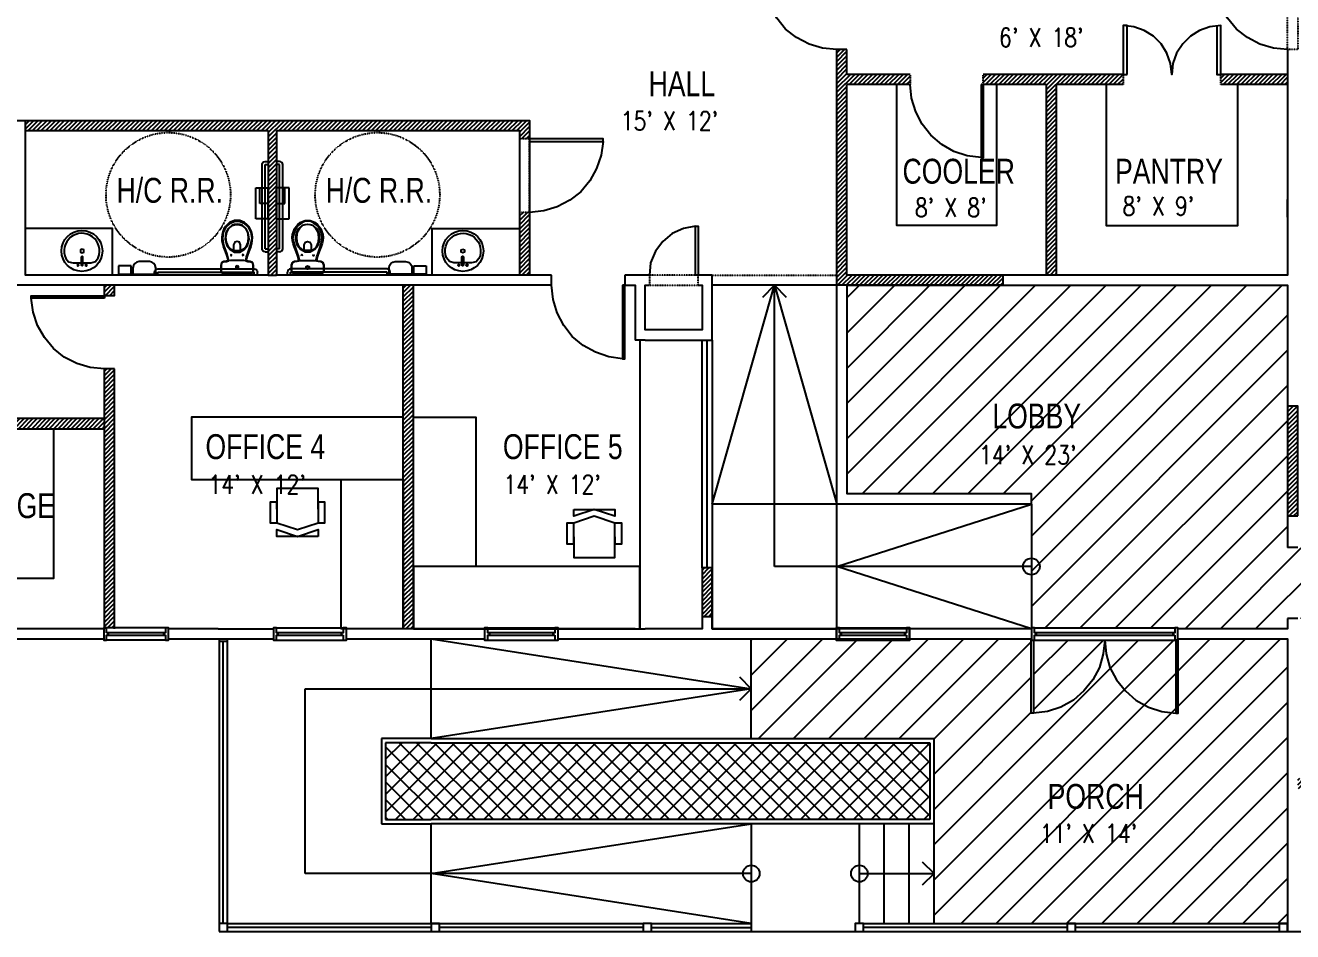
# Model space of a CAD drawing. Header units: inches. Extents: x -625442 to 34963, y -27993 to 66986.
# Drawn here: x 2123 to 2734, y 21510 to 21947 of the extents above; entities that cross this region are included whole.
import ezdxf

# ---------------------------------------------------------------- set-up
doc = ezdxf.new("R2010")
doc.units = ezdxf.units.IN
doc.header["$LTSCALE"] = 0.5
doc.header["$MEASUREMENT"] = 0
doc.linetypes.add('HIDDEN2', pattern=[0.1875, 0.125, -0.0625])
for name, color, linetype in [('0-TEXT', 30, 'Continuous'), ('A-FIXT', 63, 'Continuous'), ('P-ABOVE', 201, 'HIDDEN2'), ('P-BELOW-LIGHT', 143, 'Continuous'), ('P-BELOW-MED', 145, 'Continuous'), ('P-CASEWORK', 140, 'Continuous'), ('P-DOOR', 51, 'Continuous'), ('P-FIXTURE', 63, 'Continuous'), ('P-FURNITURE', 201, 'Continuous'), ('P-RAILING', 60, 'Continuous'), ('P-WALL', 90, 'Continuous'), ('P-WINDOW', 213, 'Continuous')]:
    doc.layers.add(name, color=color, linetype=linetype)
doc.layers.add('A-WALL-PATT', color=111, linetype='Continuous', lineweight=13)
doc.styles.add('1-4T', font='Zap601Rm.ttf', dxfattribs={"width": 0.8, "height": 12})
doc.styles.add('sapa notes', font='romans.shx', dxfattribs={"width": 0.8})
pattern_1 = [(45, (0, 1800), (-1.06066017, 1.06066017), [])]
pattern_2 = [(45, (0, 1800), (-8.4852814, 8.4852814), [])]

# ---------------------------------------------------------------- blocks, each defined once
blk = doc.blocks.new('A$C468F4D8E')
at = {"layer": 'A-FIXT', "ltscale": 0.25}
for p, q in [((11.25, -1.5), (11.25, 0)), ((12.75, -1.5), (12.75, 0)), ((53.25, -1.5), (53.25, 0)), ((54.75, -1.5), (54.75, 0)), ((0, -5.25), (1.5, -5.25)), ((12.75, -1.5), (53.25, -1.5)), ((12.75, -3), (53.25, -3)), ((0, -6.75), (1.5, -6.75)), ((1.5, -53.25), (1.5, -6.75)), ((3, -53.25), (3, -6.75)), ((0, -53.25), (1.5, -53.25)), ((0, -54.75), (1.5, -54.75))]:
    blk.add_line(p, q, dxfattribs=at)
for centre, start, end in [((1.5, -6.75), 0, 90), ((12.75, -1.5), 180, 270), ((53.25, -1.5), 270, 0), ((1.5, -53.25), 270, 0)]:
    blk.add_arc(centre, 1.5, start, end, dxfattribs=at)
blk = doc.blocks.new('A$C25642377')
at = {"layer": 'A-FIXT'}
for p, q in [((0, 0), (-6, 0)), ((-6, 0), (-6, -15)), ((0, 0), (0, -15)), ((-6, -15), (0, -15))]:
    blk.add_line(p, q, dxfattribs=at)
blk = doc.blocks.new('SOAPDISP')
for p, q in [((3, 0), (-3, 0)), ((-3, 0), (-3, -4)), ((3, -4), (3, 0)), ((-3, -4), (3, -4))]:
    blk.add_line(p, q)
blk = doc.blocks.new('TOWELDISP')
for p, q in [((5.5, 0), (-5.5, 0)), ((-5.5, 0), (-5.5, -3)), ((5.5, -3), (5.5, 0)), ((-2.5, -6), (2.5, -6))]:
    blk.add_line(p, q)
for centre, start, end in [((-2.5, -3), 180, 270), ((2.5, -3), 270, 0)]:
    blk.add_arc(centre, 3, start, end)
blk = doc.blocks.new('SANITARYNAPKINDISP')
at = {"layer": 'A-FIXT'}
for p, q in [((3.75, 0), (-3.75, 0)), ((-3.75, 0), (-3.75, -4)), ((3.75, -4), (3.75, 0)), ((-3.75, -4), (3.75, -4))]:
    blk.add_line(p, q, dxfattribs=at)
blk = doc.blocks.new('A$C32ED3988')
at = {"rotation": 90}
blk.add_blockref('SANITARYNAPKINDISP', (-6, 11.25), dxfattribs=at)

msp = doc.modelspace()

# ---------------------------------------------------------------- hatches: boundary and pattern name
at = {"layer": 'P-BELOW-LIGHT'}
h = msp.add_hatch(dxfattribs=at)
h.set_pattern_fill('ANSI37', color=256, scale=48)
h.set_pattern_definition([(45, (0, 1800), (-4.2426407, 4.2426407), []), (135, (0, 1800), (-4.2426407, -4.2426407), [])])
h.paths.add_polyline_path([(2558.83961, 21601.14309), (2472.75228, 21601.14309), (2318.49029, 21601.14309), (2296.49029, 21601.14309), (2296.49029, 21564.08582), (2318.49029, 21564.08582), (2558.83961, 21564.08582)])
at = {"layer": 'P-FURNITURE'}
h = msp.add_hatch(dxfattribs=at)
h.set_pattern_fill('ANSI31', color=256, scale=12)
h.set_pattern_definition(pattern_1)
h.paths.add_polyline_path([(2518.85643, 22001.73204), (2513.9654, 22001.73204), (2513.9654, 21970.42946), (2518.85643, 21970.42946)])
h.paths.add_polyline_path([(2518.85643, 21935.21405), (2513.9654, 21935.21405), (2513.9654, 21821.54654), (2594.04447, 21821.54654), (2594.04447, 21826.43756), (2518.85643, 21826.43756)])
h.paths.add_polyline_path([(2549.24873, 21923.21405), (2518.85643, 21923.21405), (2518.85643, 21918.32302), (2549.24873, 21918.32302)], flags=17)
h.paths.add_polyline_path([(2651.89343, 21923.21405), (2584.46414, 21923.21405), (2584.46414, 21918.32302), (2614.85643, 21918.32302), (2614.85643, 21826.43756), (2619.74746, 21826.43756), (2619.74746, 21918.32302), (2651.89343, 21918.32302)])
h.paths.add_polyline_path([(2731.18892, 21923.21405), (2699.04295, 21923.21405), (2699.04295, 21918.32302), (2731.18892, 21918.32302)])
h = msp.add_hatch(dxfattribs=at)
h.set_pattern_fill('ANSI31', color=256, scale=12)
h.set_pattern_definition(pattern_1)
h.paths.add_polyline_path([(2049.96642, 21786.33113), (2045.07539, 21786.33113), (2045.07539, 21740.35546), (2049.96642, 21740.35546)])
h.paths.add_polyline_path([(2165.98162, 21781.28858), (2161.09059, 21781.28858), (2161.09059, 21656.4254), (2162.0688, 21656.4254), (2165.98162, 21656.4254)], flags=17)
h.paths.add_polyline_path([(1985.2092, 21872.60888), (1936.29891, 21872.60888), (1936.29891, 21867.52221), (1985.2092, 21867.52221)])
h.paths.add_polyline_path([(2165.98162, 21821.54654), (2161.09059, 21821.54654), (2161.09059, 21816.50398), (2165.98162, 21816.50398)])
h.paths.add_polyline_path([(2361.03586, 21826.43756), (2365.92688, 21826.43756), (2365.92688, 21856.87041), (2361.03586, 21856.87041)])
h.paths.add_polyline_path([(2239.98821, 21826.43756), (2243.98821, 21826.43756), (2243.98821, 21896.08582), (2361.03586, 21896.08582), (2361.03586, 21892.08582), (2365.92688, 21892.08582), (2365.92688, 21900.97685), (2122.94057, 21900.97685), (2122.94057, 21896.08582), (2239.98821, 21896.08582)])
h.paths.add_polyline_path([(2309.97351, 21821.54654), (2305.08249, 21821.54654), (2305.08249, 21656.03412), (2309.97351, 21656.03412)])
h = msp.add_hatch(dxfattribs=at)
h.set_pattern_fill('ANSI31', color=256, scale=96)
h.set_pattern_definition(pattern_2)
h.paths.add_polyline_path([(2731.18892, 21763.24547), (2731.18892, 21821.54654), (2594.04447, 21821.54654), (2518.9654, 21821.54654), (2518.9654, 21721.03412), (2607.73935, 21721.03412), (2607.73935, 21716.03412), (2607.73935, 21656.4254), (2609.30448, 21656.4254), (2676.80068, 21656.4254), (2678.36581, 21656.4254), (2678.36581, 21656.03412), (2731.18892, 21656.03412), (2731.18892, 21660.92515), (2736.07995, 21660.92515), (2771.29536, 21660.92515), (2770.51279, 21667.57695), (2768.36074, 21674.0331), (2765.03484, 21680.09798), (2760.5351, 21685.18465), (2755.25278, 21689.48876), (2749.18791, 21692.61901), (2742.73175, 21694.37978), (2736.07995, 21695.16235), (2731.18892, 21695.16235), (2731.18892, 21710.42236)])
h.paths.add_polyline_path([(2581.93873, 21732.65747), (2639.35269, 21732.65747), (2639.35269, 21748.71283), (2581.93873, 21748.71283)], flags=24)
h.paths.add_polyline_path([(2585.85648, 21749.27856), (2633.93972, 21749.27856), (2633.93972, 21767.60127), (2585.85648, 21767.60127)], flags=24)
h = msp.add_hatch(dxfattribs=at)
h.set_pattern_fill('ANSI31', color=256, scale=12)
h.set_pattern_definition(pattern_1)
h.paths.add_polyline_path([(2736.07995, 21763.24547), (2731.18892, 21763.24547), (2731.18892, 21710.42236), (2736.07995, 21710.42236)])
h.paths.add_polyline_path([(2828.03129, 21584.03412), (2736.07995, 21584.03412), (2736.07995, 21579.14309), (2828.03129, 21579.14309)])
h.paths.add_polyline_path([(2990.80474, 21584.03412), (2898.85339, 21584.03412), (2898.85339, 21579.14309), (2990.80474, 21579.14309)])
h = msp.add_hatch(dxfattribs=at)
h.set_pattern_fill('ANSI31', color=256, scale=12)
h.paths.add_polyline_path([(2054.85745, 21757.28858), (2049.96642, 21757.28858), (2049.96642, 21752.28858), (2054.85745, 21752.28858)])
h.paths.add_polyline_path([(2161.09059, 21757.28858), (2090.26597, 21757.28858), (2090.26597, 21752.28858), (2136.69931, 21752.28858), (2136.69931, 21752.4254), (2160.69931, 21752.4254), (2161.09059, 21752.28858)])
h = msp.add_hatch(dxfattribs=at)
h.set_pattern_fill('ANSI31', color=256, scale=12)
h.set_pattern_definition(pattern_1)
h.paths.add_polyline_path([(2453.9654, 21685.38029), (2449.07438, 21685.38029), (2449.07438, 21661.90335), (2453.9654, 21661.90335)])
h = msp.add_hatch(dxfattribs=at)
h.set_pattern_fill('ANSI31', color=256, scale=96)
h.set_pattern_definition(pattern_2)
h.paths.add_polyline_path([(2607.64153, 21650.55617), (2607.65131, 21651.14309), (2549.14483, 21651.14309), (2549.14483, 21650.55617), (2547.5797, 21650.55617), (2515.29891, 21650.55617), (2513.73378, 21650.55617), (2513.73378, 21651.14309), (2472.75228, 21651.14309), (2472.75228, 21603.14309), (2560.83961, 21603.14309), (2560.83961, 21562.08582), (2560.83961, 21514.08582), (2731.18892, 21514.08582), (2731.18892, 21651.14309), (2678.36581, 21651.14309), (2678.36581, 21650.55617), (2678.46363, 21650.55617), (2678.46363, 21615.34076), (2677.28978, 21615.34076), (2670.63798, 21616.12332), (2664.18183, 21618.27538), (2658.11695, 21621.60127), (2653.03028, 21626.10102), (2648.72618, 21631.38333), (2645.59592, 21637.44821), (2643.83515, 21643.90437), (2643.05258, 21650.55617), (2642.27002, 21643.90437), (2640.50925, 21637.44821), (2637.37899, 21631.38333), (2633.07488, 21626.10102), (2627.98821, 21621.60127), (2621.92334, 21618.27538), (2615.46718, 21616.12332), (2608.81538, 21615.34076), (2607.64153, 21615.34076)])
h.paths.add_polyline_path([(2640.50925, 21637.44821), (2642.27002, 21643.90437), (2643.05258, 21650.55617), (2609.30448, 21650.55617), (2608.81538, 21650.55617), (2608.81538, 21615.34076), (2615.46718, 21616.12332), (2621.92334, 21618.27538), (2627.98821, 21621.60127), (2633.07488, 21626.10102), (2637.37899, 21631.38333)], flags=17)
h.paths.add_polyline_path([(2677.28978, 21650.55617), (2676.80068, 21650.55617), (2643.05258, 21650.55617), (2643.83515, 21643.90437), (2645.59592, 21637.44821), (2648.72618, 21631.38333), (2653.03028, 21626.10102), (2658.11695, 21621.60127), (2664.18183, 21618.27538), (2670.63798, 21616.12332), (2677.28978, 21615.34076)], flags=17)
h.paths.add_polyline_path([(2611.18668, 21550.17192), (2668.60063, 21550.17192), (2668.60063, 21566.22727), (2611.18668, 21566.22727)], flags=24)
h.paths.add_polyline_path([(2612.49093, 21565.96824), (2665.28693, 21565.96824), (2665.28693, 21584.31619), (2612.49093, 21584.31619)], flags=24)

# ---------------------------------------------------------------- linework, layer by layer
at = {"layer": '0-TEXT'}
for p, q in [((2483.9654, 21686.03412), (2483.9654, 21821.54654)), ((2607.73935, 21686.03412), (2483.9654, 21686.03412)), ((2257.70144, 21538.08582), (2257.70144, 21627.14309)), ((2257.70144, 21627.14309), (2472.75228, 21627.14309)), ((2472.75228, 21538.08582), (2257.70144, 21538.08582)), ((2524.83961, 21538.08582), (2560.83961, 21538.08582))]:
    msp.add_line(p, q, dxfattribs=at)
for points in [[(2478.30855, 21815.88968), (2483.9654, 21821.54654), (2489.62226, 21815.88968)], [(2467.09542, 21632.79994), (2472.75228, 21627.14309), (2467.09542, 21621.48624)], [(2555.18275, 21543.74267), (2560.83961, 21538.08582), (2555.18275, 21532.42896)]]:
    msp.add_lwpolyline(points, dxfattribs=at)
for centre in [(2607.73935, 21686.03412), (2472.75228, 21538.08582), (2524.83961, 21538.08582)]:
    msp.add_circle(centre, 4, dxfattribs=at)
at = {"layer": 'P-ABOVE'}
for points in [[(2736.07995, 21935.21405), (2731.18892, 21935.21405), (2731.18892, 21970.42946), (2736.07995, 21970.42946)], [(2361.03586, 21892.08582), (2361.03586, 21856.87041), (2365.92688, 21856.87041), (2365.92688, 21892.08582)], [(2447.11796, 21826.43756), (2423.64103, 21826.43756), (2423.64103, 21821.54654), (2447.11796, 21821.54654)]]:
    msp.add_lwpolyline(points, close=True, dxfattribs=at)
for points in [[(2549.24873, 21923.21405), (2549.24873, 21918.32302)], [(2584.46414, 21918.32302), (2584.46414, 21923.21405)], [(2651.89343, 21923.21405), (2651.89343, 21918.32302)], [(2699.04295, 21918.32302), (2699.04295, 21923.21405)], [(2453.9654, 21826.43756), (2513.9654, 21826.43756)]]:
    msp.add_lwpolyline(points, dxfattribs=at)
for centre in [(2191.82043, 21865.14187), (2292.61568, 21865.14187)]:
    msp.add_circle(centre, 30, dxfattribs=at)
at = {"layer": 'P-BELOW-LIGHT'}
for p, q in [((2122.94057, 21896.08582), (2122.94057, 21900.97685)), ((2239.98821, 21826.43756), (2243.98821, 21826.43756)), ((2365.92688, 21826.43756), (2361.03586, 21826.43756)), ((2165.98162, 21821.54654), (2161.09059, 21821.54654)), ((2309.97351, 21821.54654), (2305.08249, 21821.54654)), ((2518.9654, 21821.54654), (2594.04447, 21821.54654)), ((2449.07438, 21685.38029), (2449.07438, 21795.13498)), ((2318.49029, 21603.14309), (2318.49029, 21651.14309)), ((2472.75228, 21603.14309), (2472.75228, 21651.14309)), ((2318.49029, 21603.14309), (2294.49029, 21603.14309)), ((2294.49029, 21603.14309), (2294.49029, 21562.08582)), ((2318.49029, 21603.14309), (2472.75228, 21603.14309)), ((2472.75228, 21603.14309), (2560.83961, 21603.14309)), ((2560.83961, 21562.08582), (2560.83961, 21603.14309)), ((2294.49029, 21562.08582), (2318.49029, 21562.08582)), ((2318.49029, 21514.08582), (2318.49029, 21562.08582)), ((2560.83961, 21562.08582), (2318.49029, 21562.08582)), ((2318.49029, 21538.08582), (2472.75228, 21562.08582)), ((2472.75228, 21562.08582), (2472.75228, 21514.08582)), ((2496.75228, 21562.08582), (2472.75228, 21562.08582)), ((2524.83961, 21514.08582), (2524.83961, 21562.08582)), ((2536.83961, 21514.08582), (2536.83961, 21562.08582)), ((2548.83961, 21514.08582), (2548.83961, 21562.08582)), ((2560.83961, 21514.08582), (2560.83961, 21562.08582)), ((2424.66495, 21514.08582), (2472.75228, 21514.08582)), ((2472.75228, 21514.08582), (2472.75228, 21510.08582))]:
    msp.add_line(p, q, dxfattribs=at)
for points in [[(2731.18892, 21854.41425), (2731.18892, 21862.82682)], [(2453.9654, 21716.03412), (2483.9654, 21821.54654), (2513.9654, 21716.03412)], [(2607.73935, 21716.03412), (2513.9654, 21716.03412), (2513.9654, 21821.54654)], [(2607.73935, 21716.03412), (2607.73935, 21721.03412), (2518.9654, 21721.03412), (2518.9654, 21821.54654)], [(2607.73935, 21656.03412), (2513.9654, 21686.03412), (2607.73935, 21716.03412)], [(2607.73935, 21716.03412), (2607.73935, 21656.03412)], [(2190.43677, 21656.4254), (2190.43677, 21654.07771), (2189.6542, 21654.07771), (2189.6542, 21652.90386), (2190.43677, 21652.90386), (2190.43677, 21650.55617), (2192.0019, 21650.55617), (2192.0019, 21656.4254), (2190.43677, 21656.4254), (2162.0688, 21656.4254)], [(2244.04244, 21650.55617), (2244.04244, 21652.90386), (2244.62937, 21652.90386), (2244.62937, 21654.07771), (2244.04244, 21654.07771), (2244.04244, 21656.4254), (2242.47732, 21656.4254), (2242.47732, 21650.55617), (2244.04244, 21650.55617), (2276.12759, 21650.55617)], [(2244.04244, 21656.4254), (2276.12759, 21656.4254)], [(2345.77585, 21650.55617), (2345.77585, 21652.90386), (2346.55841, 21652.90386), (2346.55841, 21654.07771), (2345.77585, 21654.07771), (2345.77585, 21656.4254), (2344.21072, 21656.4254), (2344.21072, 21650.55617), (2345.77585, 21650.55617), (2378.05664, 21650.55617)], [(2345.77585, 21656.4254), (2378.05664, 21656.4254)], [(2396.83819, 21656.03412), (2405.25076, 21656.03412)], [(2515.29891, 21650.55617), (2515.29891, 21652.90386), (2516.08147, 21652.90386), (2516.08147, 21654.07771), (2515.29891, 21654.07771), (2515.29891, 21656.4254), (2513.73378, 21656.4254), (2513.73378, 21650.55617), (2515.29891, 21650.55617), (2547.5797, 21650.55617)], [(2515.29891, 21656.4254), (2547.5797, 21656.4254)], [(2609.30448, 21650.55617), (2609.30448, 21652.90386), (2610.08705, 21652.90386), (2610.08705, 21654.07771), (2609.30448, 21654.07771), (2609.30448, 21656.4254), (2607.73935, 21656.4254), (2607.73935, 21650.55617), (2609.30448, 21650.55617), (2676.80068, 21650.55617)], [(2609.30448, 21656.4254), (2676.80068, 21656.4254)], [(2190.43677, 21650.55617), (2162.0688, 21650.55617)], [(2318.49029, 21651.14309), (2472.75228, 21627.14309), (2318.49029, 21603.14309)], [(2472.75228, 21514.08582), (2318.49029, 21538.08582)]]:
    msp.add_lwpolyline(points, dxfattribs=at)
for points in [[(2453.9654, 21656.03412), (2513.9654, 21656.03412), (2513.9654, 21716.03412), (2453.9654, 21716.03412)], [(2162.0688, 21654.07771), (2162.0688, 21656.4254), (2160.69931, 21656.4254), (2160.69931, 21650.55617), (2162.0688, 21650.55617), (2162.0688, 21652.90386), (2162.85137, 21652.90386), (2162.85137, 21654.07771)], [(2276.12759, 21652.90386), (2276.12759, 21650.55617), (2277.69272, 21650.55617), (2277.69272, 21656.4254), (2276.12759, 21656.4254), (2276.12759, 21654.07771), (2275.34503, 21654.07771), (2275.34503, 21652.90386)], [(2378.05664, 21652.90386), (2378.05664, 21650.55617), (2379.62177, 21650.55617), (2379.62177, 21656.4254), (2378.05664, 21656.4254), (2378.05664, 21654.07771), (2377.27407, 21654.07771), (2377.27407, 21652.90386)], [(2547.5797, 21652.90386), (2547.5797, 21650.55617), (2549.14483, 21650.55617), (2549.14483, 21656.4254), (2547.5797, 21656.4254), (2547.5797, 21654.07771), (2546.79713, 21654.07771), (2546.79713, 21652.90386)], [(2676.80068, 21652.90386), (2676.80068, 21650.55617), (2678.36581, 21650.55617), (2678.36581, 21656.4254), (2676.80068, 21656.4254), (2676.80068, 21654.07771), (2676.01812, 21654.07771), (2676.01812, 21652.90386)]]:
    msp.add_lwpolyline(points, close=True, dxfattribs=at)
at = {"layer": 'P-BELOW-MED'}
for p, q in [((2216.31563, 21650.14309), (2216.31563, 21510.08582)), ((2220.31563, 21514.08582), (2220.31563, 21650.14309)), ((2216.31563, 21510.08582), (2424.66495, 21510.08582)), ((2220.31563, 21514.08582), (2420.66495, 21514.08582)), ((2424.66495, 21510.08582), (2522.83961, 21510.08582)), ((2526.83961, 21514.08582), (2731.18892, 21514.08582)), ((2526.83961, 21510.08582), (2731.18892, 21510.08582))]:
    msp.add_line(p, q, dxfattribs=at)
msp.add_lwpolyline([(2513.9654, 21821.54654), (2453.9654, 21821.54654)], dxfattribs=at)
at = {"layer": 'P-CASEWORK'}
for p, q in [((2419.07438, 21795.13498), (2419.07438, 21656.03412)), ((2453.9654, 21795.13498), (2453.9654, 21685.38029))]:
    msp.add_line(p, q, dxfattribs=at)
for points in [[(2590.85643, 21918.32302), (2590.85643, 21850.43756), (2542.85643, 21850.43756), (2542.85643, 21918.32302)], [(2643.74746, 21918.32302), (2643.74746, 21850.43756), (2707.18892, 21850.43756), (2707.18892, 21918.32302)], [(2164.94057, 21826.43756), (2164.94057, 21848.9363), (2122.94057, 21848.9363)], [(2319.03586, 21826.43756), (2319.03586, 21848.9363), (2361.03586, 21848.9363)], [(2049.96642, 21680.4254), (2136.69931, 21680.4254), (2136.69931, 21752.4254), (2160.69931, 21752.4254)]]:
    msp.add_lwpolyline(points, dxfattribs=at)
at = {"layer": 'P-DOOR'}
for points in [[(2513.9654, 21935.21405), (2507.11796, 21935.80097), (2500.66181, 21937.75738), (2494.59693, 21940.88764), (2489.31462, 21944.99611), (2485.01051, 21950.27842), (2481.68461, 21956.14765), (2479.53256, 21962.60381), (2478.55436, 21969.25561)], [(2731.18892, 21935.21405), (2724.34148, 21935.80097), (2717.88532, 21937.75738), (2711.82045, 21940.88764), (2706.53814, 21944.99611), (2702.23403, 21950.27842), (2698.90813, 21956.14765), (2696.75608, 21962.60381), (2695.77787, 21969.25561)], [(2697.08654, 21946.69099), (2697.08654, 21923.21405), (2699.04295, 21923.21405), (2699.04295, 21946.69099), (2693.76064, 21946.10406), (2688.67397, 21944.34329), (2684.36986, 21941.60432), (2680.65268, 21937.88713), (2677.71807, 21933.38739), (2675.9573, 21928.49636), (2675.37037, 21923.21405), (2674.78345, 21928.49636), (2673.02268, 21933.38739), (2670.2837, 21937.88713), (2666.56652, 21941.60432), (2662.06677, 21944.34329), (2657.17574, 21946.10406), (2651.89343, 21946.69099)], [(2583.48593, 21883.10761), (2576.83413, 21883.89018), (2570.37797, 21886.04223), (2564.50874, 21889.36813), (2559.22643, 21893.86787), (2555.11796, 21899.15019), (2551.98771, 21905.21506), (2550.03129, 21911.67122), (2549.24873, 21918.32302)], [(2401.33793, 21890.91197), (2400.35973, 21884.26017), (2398.20768, 21877.80401), (2394.88178, 21871.93478), (2390.57767, 21866.65247), (2385.29536, 21862.544), (2379.23048, 21859.41374), (2372.77433, 21857.45733), (2365.92688, 21856.67477)], [(2445.94412, 21850.11014), (2440.07488, 21848.9363), (2434.59693, 21846.5886), (2430.09718, 21842.67578), (2426.57564, 21837.98039), (2424.22795, 21832.3068), (2423.64103, 21826.43756)], [(2410.72871, 21786.13549), (2404.07691, 21787.11369), (2397.62075, 21789.26575), (2391.75152, 21792.59164), (2386.46921, 21796.89575), (2382.36074, 21802.17806), (2379.23048, 21808.24294), (2377.27407, 21814.6991), (2376.49151, 21821.54654)], [(2161.09059, 21781.28858), (2154.24315, 21781.8755), (2147.787, 21783.83191), (2141.72212, 21786.96217), (2136.43981, 21791.07063), (2132.1357, 21796.35295), (2128.8098, 21802.22218), (2126.65775, 21808.67834), (2125.67955, 21815.33014)], [(2643.05258, 21650.55617), (2642.27002, 21643.90437), (2640.50925, 21637.44821), (2637.37899, 21631.38333), (2633.07488, 21626.10102), (2627.98821, 21621.60127), (2621.92334, 21618.27538), (2615.46718, 21616.12332), (2608.81538, 21615.34076)], [(2643.05258, 21650.55617), (2643.83515, 21643.90437), (2645.59592, 21637.44821), (2648.72618, 21631.38333), (2653.03028, 21626.10102), (2658.11695, 21621.60127), (2664.18183, 21618.27538), (2670.63798, 21616.12332), (2677.28978, 21615.34076)]]:
    msp.add_lwpolyline(points, dxfattribs=at)
for points in [[(2653.84984, 21923.21405), (2653.84984, 21946.69099), (2651.89343, 21946.69099), (2651.89343, 21923.21405)], [(2583.48593, 21918.32302), (2583.48593, 21883.10761), (2584.65978, 21883.10761), (2584.65978, 21918.32302)], [(2365.92688, 21890.91197), (2401.33793, 21890.91197), (2401.33793, 21892.08582), (2365.92688, 21892.08582)], [(2445.94412, 21826.43756), (2445.94412, 21850.11014), (2447.11796, 21850.11014), (2447.11796, 21826.43756)], [(2410.72871, 21821.54654), (2410.72871, 21786.13549), (2411.90256, 21786.13549), (2411.90256, 21821.54654)], [(2161.09059, 21815.33014), (2125.67955, 21815.33014), (2125.67955, 21816.50398), (2161.09059, 21816.50398)], [(2608.81538, 21650.55617), (2608.81538, 21615.34076), (2607.64153, 21615.34076), (2607.64153, 21650.55617)], [(2677.28978, 21650.55617), (2677.28978, 21615.34076), (2678.46363, 21615.34076), (2678.46363, 21650.55617)]]:
    msp.add_lwpolyline(points, close=True, dxfattribs=at)
at = {"layer": 'P-FIXTURE'}
for points in [[(2220.97757, 21833.28501), (2220.58629, 21835.24142), (2219.99936, 21837.00219), (2218.62988, 21840.91501), (2218.04295, 21844.04527), (2218.43423, 21847.17553), (2219.80372, 21849.9145), (2222.15142, 21851.67527), (2223.5209, 21852.2622), (2225.08603, 21852.45784), (2226.45552, 21852.2622), (2227.82501, 21851.67527), (2230.1727, 21849.9145), (2231.54219, 21847.17553), (2232.12912, 21844.04527), (2231.34655, 21840.91501), (2229.97706, 21837.00219), (2229.39014, 21835.24142), (2228.99886, 21833.28501)], [(2223.32526, 21838.17603), (2223.32526, 21838.37168), (2224.10783, 21838.37168), (2225.08603, 21838.37168), (2225.8686, 21838.37168), (2226.65116, 21838.37168), (2226.65116, 21838.17603), (2226.45552, 21838.17603), (2226.06424, 21837.98039), (2225.67296, 21837.98039), (2225.08603, 21837.98039), (2224.49911, 21837.98039), (2223.91219, 21837.98039), (2222.15142, 21838.76296), (2220.78193, 21840.13245), (2219.80372, 21842.2845), (2219.60808, 21844.82783), (2219.99936, 21847.17553), (2220.97757, 21848.9363), (2222.5427, 21850.30579), (2223.71655, 21850.69707), (2225.08603, 21850.89271), (2226.25988, 21850.69707), (2227.43373, 21850.30579), (2228.99886, 21848.9363), (2229.97706, 21847.17553), (2230.36834, 21844.82783), (2230.1727, 21842.2845), (2229.1945, 21840.13245), (2228.02065, 21838.9586), (2226.65116, 21838.17603)], [(2262.99886, 21833.28501), (2263.39014, 21835.24142), (2263.97706, 21837.00219), (2265.34655, 21840.91501), (2265.93347, 21844.04527), (2265.54219, 21847.17553), (2264.1727, 21849.9145), (2261.82501, 21851.67527), (2260.45552, 21852.2622), (2258.89039, 21852.45784), (2257.5209, 21852.2622), (2256.15142, 21851.67527), (2253.80372, 21849.9145), (2252.43423, 21847.17553), (2251.84731, 21844.04527), (2252.62987, 21840.91501), (2253.99936, 21837.00219), (2254.58629, 21835.24142), (2254.97757, 21833.28501)], [(2260.65116, 21838.17603), (2260.65116, 21838.37168), (2259.8686, 21838.37168), (2258.89039, 21838.37168), (2258.10783, 21838.37168), (2257.32526, 21838.37168), (2257.32526, 21838.17603), (2257.5209, 21838.17603), (2257.91219, 21837.98039), (2258.30347, 21837.98039), (2258.89039, 21837.98039), (2259.47732, 21837.98039), (2260.06424, 21837.98039), (2261.82501, 21838.76296), (2263.1945, 21840.13245), (2264.1727, 21842.2845), (2264.36834, 21844.82783), (2263.97706, 21847.17553), (2262.99886, 21848.9363), (2261.43373, 21850.30579), (2260.25988, 21850.69707), (2258.89039, 21850.89271), (2257.71654, 21850.69707), (2256.5427, 21850.30579), (2254.97757, 21848.9363), (2253.99936, 21847.17553), (2253.60808, 21844.82783), (2253.80372, 21842.2845), (2254.78193, 21840.13245), (2255.95577, 21838.9586), (2257.32526, 21838.17603)], [(2218.43423, 21840.32809), (2219.41244, 21837.78475), (2218.43423, 21840.32809)], [(2226.65116, 21838.37168), (2226.65116, 21841.11065), (2226.06424, 21842.2845), (2225.08603, 21842.67578), (2223.91219, 21842.2845), (2223.32526, 21841.11065), (2223.32526, 21838.37168)], [(2231.54219, 21840.32809), (2230.56399, 21837.78475), (2231.54219, 21840.32809)], [(2252.43423, 21840.32809), (2253.41244, 21837.78475), (2252.43423, 21840.32809)], [(2257.32526, 21838.37168), (2257.32526, 21841.11065), (2257.91219, 21842.2845), (2258.89039, 21842.67578), (2260.06424, 21842.2845), (2260.65116, 21841.11065), (2260.65116, 21838.37168)], [(2265.54219, 21840.32809), (2264.56399, 21837.78475), (2265.54219, 21840.32809)], [(2229.1945, 21833.28501), (2229.78142, 21835.6327), (2230.56399, 21837.78475), (2229.78142, 21835.6327), (2229.1945, 21833.28501), (2230.1727, 21833.08936), (2231.34655, 21833.08936), (2232.32476, 21832.50244), (2232.71604, 21831.32859), (2232.32476, 21832.50244), (2231.34655, 21833.08936), (2228.21629, 21833.48065), (2225.08603, 21833.48065), (2221.76013, 21833.48065), (2218.62988, 21833.08936), (2217.65167, 21832.50244), (2217.26039, 21831.32859), (2217.65167, 21832.50244), (2218.62988, 21833.08936), (2219.80372, 21833.08936), (2220.78193, 21833.28501), (2220.195, 21835.6327), (2219.41244, 21837.78475), (2220.195, 21835.6327), (2220.78193, 21833.28501)], [(2254.78193, 21833.28501), (2254.195, 21835.6327), (2253.41244, 21837.78475), (2254.195, 21835.6327), (2254.78193, 21833.28501), (2253.80372, 21833.08936), (2252.62987, 21833.08936), (2251.65167, 21832.50244), (2251.26039, 21831.32859), (2251.65167, 21832.50244), (2252.62987, 21833.08936), (2255.76013, 21833.48065), (2258.89039, 21833.48065), (2262.21629, 21833.48065), (2265.34655, 21833.08936), (2266.32476, 21832.50244), (2266.71604, 21831.32859), (2266.32476, 21832.50244), (2265.34655, 21833.08936), (2264.1727, 21833.08936), (2263.1945, 21833.28501), (2263.78142, 21835.6327), (2264.56399, 21837.78475), (2263.78142, 21835.6327), (2263.1945, 21833.28501)], [(2217.26039, 21828.39398), (2217.26039, 21831.32859), (2217.26039, 21828.39398)], [(2231.54219, 21827.41577), (2218.43423, 21827.41577), (2231.54219, 21827.41577)], [(2224.89039, 21829.56782), (2225.67296, 21830.15475), (2225.08603, 21830.74167), (2224.49911, 21830.15475), (2225.08603, 21829.56782)], [(2232.71604, 21831.32859), (2232.71604, 21828.39398), (2232.71604, 21831.32859)], [(2251.26039, 21831.32859), (2251.26039, 21828.39398), (2251.26039, 21831.32859)], [(2252.43423, 21827.41577), (2265.54219, 21827.41577), (2252.43423, 21827.41577)], [(2259.08603, 21829.56782), (2258.30347, 21830.15475), (2258.89039, 21830.74167), (2259.47732, 21830.15475), (2258.89039, 21829.56782)], [(2266.71604, 21828.39398), (2266.71604, 21831.32859), (2266.71604, 21828.39398)]]:
    msp.add_lwpolyline(points, dxfattribs=at)
for points in [[(2229.97706, 21840.71937), (2230.75963, 21843.84963), (2230.36834, 21846.78425), (2229.1945, 21848.9363), (2227.43373, 21850.50143), (2226.25988, 21850.89271), (2225.08603, 21851.08835), (2223.71655, 21850.89271), (2222.5427, 21850.50143), (2220.78193, 21848.9363), (2219.60808, 21846.78425), (2219.2168, 21843.84963), (2219.99936, 21840.71937), (2221.56449, 21838.76296), (2223.71655, 21837.58911), (2224.30347, 21837.58911), (2225.08603, 21837.58911), (2225.67296, 21837.58911), (2226.25988, 21837.58911), (2228.41193, 21838.76296)], [(2253.99936, 21840.71937), (2253.2168, 21843.84963), (2253.60808, 21846.78425), (2254.78193, 21848.9363), (2256.5427, 21850.50143), (2257.71654, 21850.89271), (2258.89039, 21851.08835), (2260.25988, 21850.89271), (2261.43373, 21850.50143), (2263.1945, 21848.9363), (2264.36834, 21846.78425), (2264.75963, 21843.84963), (2263.97706, 21840.71937), (2262.41193, 21838.76296), (2260.25988, 21837.58911), (2259.67296, 21837.58911), (2258.89039, 21837.58911), (2258.30347, 21837.58911), (2257.71654, 21837.58911), (2255.56449, 21838.76296)], [(2150.26748, 21838.9586), (2149.48492, 21838.56732), (2149.48492, 21837.58911), (2150.26748, 21837.19783), (2151.05005, 21837.58911), (2151.05005, 21838.56732)], [(2333.70894, 21838.9586), (2334.49151, 21838.56732), (2334.49151, 21837.58911), (2333.70894, 21837.19783), (2332.92638, 21837.58911), (2332.92638, 21838.56732)], [(2149.8762, 21835.24142), (2149.8762, 21831.32859), (2150.26748, 21830.93731), (2150.65877, 21831.32859), (2150.65877, 21835.24142), (2150.26748, 21835.6327)], [(2222.15142, 21836.41526), (2221.95578, 21836.21962), (2222.15142, 21835.82834), (2222.34706, 21836.21962)], [(2227.82501, 21835.82834), (2228.02065, 21836.21962), (2227.82501, 21836.41526), (2227.62937, 21836.21962)], [(2256.15142, 21835.82834), (2255.95577, 21836.21962), (2256.15142, 21836.41526), (2256.34706, 21836.21962)], [(2261.82501, 21836.41526), (2262.02065, 21836.21962), (2261.82501, 21835.82834), (2261.62937, 21836.21962)], [(2334.10022, 21835.24142), (2334.10022, 21831.32859), (2333.70894, 21830.93731), (2333.31766, 21831.32859), (2333.31766, 21835.24142), (2333.70894, 21835.6327)], [(2147.72415, 21831.32859), (2148.31107, 21830.74167), (2148.70235, 21831.32859), (2148.31107, 21831.71988)], [(2151.63697, 21831.32859), (2152.22389, 21830.74167), (2152.61518, 21831.32859), (2152.22389, 21831.71988)], [(2218.43423, 21827.41577), (2217.65167, 21827.61141), (2217.26039, 21828.39398), (2217.65167, 21827.61141)], [(2225.08603, 21830.93731), (2224.30347, 21830.54603), (2224.30347, 21829.76346), (2225.08603, 21829.37218), (2225.67296, 21829.76346), (2225.67296, 21830.54603)], [(2232.71604, 21828.39398), (2232.32476, 21827.61141), (2231.54219, 21827.41577), (2232.32476, 21827.61141)], [(2251.26039, 21828.39398), (2251.65167, 21827.61141), (2252.43423, 21827.41577), (2251.65167, 21827.61141)], [(2258.89039, 21830.93731), (2259.67296, 21830.54603), (2259.67296, 21829.76346), (2258.89039, 21829.37218), (2258.30347, 21829.76346), (2258.30347, 21830.54603)], [(2265.54219, 21827.41577), (2266.32476, 21827.61141), (2266.71604, 21828.39398), (2266.32476, 21827.61141)], [(2332.33945, 21831.32859), (2331.75253, 21830.74167), (2331.36125, 21831.32859), (2331.75253, 21831.71988)], [(2336.25228, 21831.32859), (2335.66535, 21830.74167), (2335.27407, 21831.32859), (2335.66535, 21831.71988)]]:
    msp.add_lwpolyline(points, close=True, dxfattribs=at)
for points in [[(2150.65877, 21832.3068), (2154.57159, 21832.3068), (2156.72364, 21833.08936), (2158.09313, 21834.85013, 1.529927729), (2142.44184, 21834.45885), (2143.81132, 21832.89372), (2145.96338, 21832.3068), (2149.8762, 21832.3068)], [(2333.31766, 21832.3068), (2329.40484, 21832.3068), (2327.25278, 21833.08936), (2325.8833, 21834.85013, -1.529927729), (2341.53459, 21834.45885), (2340.1651, 21832.89372), (2338.01305, 21832.3068), (2334.10022, 21832.3068)]]:
    msp.add_lwpolyline(points, format="xyb", dxfattribs=at)
for centre in [(2150.19372, 21838.10227), (2333.78271, 21838.10227)]:
    msp.add_circle(centre, 9.8561, dxfattribs=at)
msp.add_ellipse((2224.98821, 21844.29281), major_axis=(0, 8.55704), ratio=0.864280795, start_param=4.230642857, end_param=8.335727786, dxfattribs=at)
msp.add_ellipse((2224.98821, 21844.29281), major_axis=(0, 8.55704), ratio=0.864280795, start_param=4.230642857, end_param=8.335727786, dxfattribs=at)
at = {"layer": 'P-FIXTURE', "extrusion": (0, 0, -1)}
msp.add_ellipse((2258.98821, 21844.29281), major_axis=(0, 8.55704), ratio=0.864280795, start_param=4.230642857, end_param=8.335727786, dxfattribs=at)
msp.add_ellipse((2258.98821, 21844.29281), major_axis=(0, 8.55704), ratio=0.864280795, start_param=4.230642857, end_param=8.335727786, dxfattribs=at)
at = {"layer": 'P-FURNITURE'}
for points in [[(2305.08249, 21728.03412), (2305.08249, 21758.03412), (2203.08249, 21758.03412), (2203.08249, 21728.03412)], [(2339.97351, 21686.03412), (2309.97351, 21686.03412), (2309.97351, 21758.03412), (2339.97351, 21758.03412)], [(2275.08249, 21728.03412), (2305.08249, 21728.03412), (2305.08249, 21656.03412), (2275.08249, 21656.03412)], [(2309.97351, 21686.03412), (2309.97351, 21656.03412), (2419.07438, 21656.03412), (2419.07438, 21686.03412)]]:
    msp.add_lwpolyline(points, close=True, dxfattribs=at)
at = {"layer": 'P-FURNITURE', "flags": 128}
for points in [[(2244.16003, 21713.74706), (2244.16003, 21707.13209), (2254.08249, 21703.8246), (2264.00494, 21707.13209), (2267.31243, 21707.13209), (2267.31243, 21717.05455), (2264.00494, 21717.05455), (2264.00494, 21713.74706), (2264.00494, 21720.36203), (2264.00494, 21723.66952), (2260.69746, 21723.66952), (2247.46751, 21723.66952), (2244.16003, 21723.66952), (2244.16003, 21720.36203), (2244.16003, 21713.74706), (2244.16003, 21717.05455), (2240.85254, 21717.05455), (2240.85254, 21707.13209), (2244.16003, 21707.13209)], [(2264.00494, 21713.74706), (2264.00494, 21707.13209)], [(2407.04151, 21700.32118), (2407.04151, 21706.93615), (2397.11905, 21710.24363), (2387.19659, 21706.93615), (2383.88911, 21706.93615), (2383.88911, 21697.01369), (2387.19659, 21697.01369), (2387.19659, 21700.32118), (2387.19659, 21693.70621), (2387.19659, 21690.39872), (2390.50408, 21690.39872), (2403.73402, 21690.39872), (2407.04151, 21690.39872), (2407.04151, 21693.70621), (2407.04151, 21700.32118), (2407.04151, 21697.01369), (2410.34899, 21697.01369), (2410.34899, 21706.93615), (2407.04151, 21706.93615)], [(2387.19659, 21700.32118), (2387.19659, 21706.93615)]]:
    msp.add_lwpolyline(points, dxfattribs=at)
for points in [[(2387.19659, 21713.55112), (2407.04151, 21713.55112), (2407.04151, 21710.24363), (2397.11905, 21713.55112), (2387.19659, 21710.24363)], [(2264.00494, 21700.51712), (2244.16003, 21700.51712), (2244.16003, 21703.8246), (2254.08249, 21700.51712), (2264.00494, 21703.8246)]]:
    msp.add_lwpolyline(points, close=True, dxfattribs=at)
at = {"layer": 'P-RAILING'}
for p, q in [((2218.31563, 21514.08582), (2218.31563, 21650.14309)), ((2318.49029, 21601.14309), (2296.49029, 21601.14309)), ((2296.49029, 21601.14309), (2296.49029, 21564.08582)), ((2318.49029, 21601.14309), (2472.75228, 21601.14309)), ((2472.75228, 21601.14309), (2558.83961, 21601.14309)), ((2558.83961, 21601.14309), (2558.83961, 21564.08582)), ((2296.49029, 21564.08582), (2318.49029, 21564.08582)), ((2558.83961, 21564.08582), (2318.49029, 21564.08582)), ((2318.49029, 21512.08582), (2220.31563, 21512.08582)), ((2420.66495, 21512.08582), (2322.49029, 21512.08582)), ((2424.66495, 21512.08582), (2472.75228, 21512.08582)), ((2625.01426, 21512.08582), (2526.83961, 21512.08582)), ((2727.18892, 21512.08582), (2629.01426, 21512.08582))]:
    msp.add_line(p, q, dxfattribs=at)
at = {"layer": 'P-WALL'}
for p, q in [((2518.85643, 21935.21405), (2513.9654, 21935.21405)), ((2549.24873, 21923.21405), (2518.85643, 21923.21405)), ((2549.24873, 21918.32302), (2518.85643, 21918.32302)), ((2651.89343, 21923.21405), (2584.46414, 21923.21405)), ((2614.85643, 21918.32302), (2584.46414, 21918.32302)), ((2614.85643, 21918.32302), (2614.85643, 21826.43756)), ((2651.89343, 21918.32302), (2619.74746, 21918.32302)), ((2619.74746, 21918.32302), (2619.74746, 21826.43756)), ((2731.18892, 21923.21405), (2699.04295, 21923.21405)), ((2731.18892, 21918.32302), (2699.04295, 21918.32302)), ((2239.98821, 21896.08582), (2239.98821, 21826.43756)), ((2243.98821, 21896.08582), (2243.98821, 21826.43756)), ((2423.64103, 21826.43756), (2411.90256, 21826.43756)), ((2161.09059, 21816.50398), (2161.09059, 21821.54654)), ((2165.98162, 21816.50398), (2165.98162, 21821.54654)), ((2305.08249, 21656.03412), (2305.08249, 21821.54654)), ((2309.97351, 21656.03412), (2309.97351, 21821.54654)), ((2165.98162, 21816.50398), (2161.09059, 21816.50398)), ((2421.68461, 21795.13498), (2416.79359, 21795.13498)), ((2449.07438, 21795.13498), (2453.9654, 21795.13498)), ((2161.09059, 21656.03412), (2161.09059, 21781.28858)), ((2165.98162, 21781.28858), (2161.09059, 21781.28858)), ((2165.98162, 21656.03412), (2165.98162, 21781.28858)), ((2161.09059, 21757.28858), (2090.26597, 21757.28858)), ((2161.09059, 21752.28858), (2090.26597, 21752.28858)), ((2736.07995, 21695.16235), (2731.18892, 21695.16235)), ((2215.87012, 21656.03412), (2242.47732, 21656.03412)), ((2416.79359, 21656.03412), (2421.68461, 21656.03412)), ((2736.07995, 21660.92515), (2731.18892, 21660.92515))]:
    msp.add_line(p, q, dxfattribs=at)
for points in [[(2594.04447, 21821.54654), (2513.9654, 21821.54654), (2513.9654, 21935.21405)], [(2518.85643, 21923.21405), (2518.85643, 21935.21405)], [(2731.18892, 21935.21405), (2731.18892, 21826.43756), (2598.9355, 21826.43756)], [(2598.9355, 21826.43756), (2518.85643, 21826.43756), (2518.85643, 21918.32302)], [(2118.04954, 21892.08582), (2118.04954, 21900.97685), (2365.92688, 21900.97685), (2365.92688, 21826.43756)], [(2239.98821, 21826.43756), (2122.94057, 21826.43756), (2122.94057, 21896.08582)], [(2122.94057, 21896.08582), (2239.98821, 21896.08582)], [(2243.98821, 21896.08582), (2361.03586, 21896.08582), (2361.03586, 21826.43756)], [(2161.09059, 21821.54654), (2118.04954, 21821.54654), (2118.04954, 21856.87041)], [(2361.03586, 21826.43756), (2243.98821, 21826.43756)], [(2376.49403, 21826.43756), (2365.92688, 21826.43756)], [(2376.49403, 21821.52447), (2376.49403, 21826.43756)], [(2411.90256, 21826.43756), (2411.90256, 21821.54654)], [(2453.9654, 21795.13498), (2453.9654, 21826.43756), (2447.11796, 21826.43756)], [(2594.04447, 21826.43756), (2594.04447, 21821.54654), (2731.18892, 21821.54654), (2731.18892, 21763.24547)], [(2305.08249, 21821.54654), (2165.98162, 21821.54654)], [(2376.49403, 21821.54654), (2309.97351, 21821.54654)], [(2411.90256, 21821.54654), (2416.79359, 21821.54654), (2416.79359, 21795.13498)], [(2447.11796, 21821.54654), (2449.07438, 21821.54654), (2449.07438, 21800.02601), (2421.68461, 21800.02601), (2421.68461, 21821.54654), (2423.64103, 21821.54654)], [(2421.68461, 21795.13498), (2449.07438, 21795.13498)], [(2136.04853, 21656.03412), (2049.96642, 21656.03412), (2049.96642, 21735.46443)], [(2731.18892, 21710.42236), (2731.18892, 21695.16235)], [(2449.07438, 21661.90335), (2449.07438, 21656.03412), (2421.68461, 21656.03412)], [(2513.8316, 21656.03412), (2453.9654, 21656.03412), (2453.9654, 21661.90335)], [(2160.69931, 21656.03412), (2136.04853, 21656.03412)], [(2215.87012, 21656.03412), (2192.0019, 21656.03412)], [(2344.21072, 21656.03412), (2277.69272, 21656.03412)], [(2416.79359, 21656.03412), (2379.62177, 21656.03412)], [(2607.73935, 21656.03412), (2549.04701, 21656.03412)], [(2731.18892, 21660.92515), (2731.18892, 21656.03412), (2678.36581, 21656.03412)], [(1993.03484, 21651.14309), (2160.69931, 21651.14309)], [(2192.0019, 21651.14309), (2242.47732, 21651.14309)], [(2216.31563, 21651.14309), (2216.31563, 21650.14309), (2220.31563, 21650.14309), (2220.31563, 21651.14309)], [(2277.69272, 21651.14309), (2344.21072, 21651.14309)], [(2379.62177, 21651.14309), (2513.8316, 21651.14309)], [(2549.04701, 21651.14309), (2607.73935, 21651.14309)], [(2678.36581, 21651.14309), (2731.18892, 21651.14309), (2731.18892, 21510.08582), (2826.27052, 21510.08582)]]:
    msp.add_lwpolyline(points, dxfattribs=at)
for points in [[(2736.07995, 21710.42236), (2736.07995, 21763.24547), (2731.18892, 21763.24547), (2731.18892, 21710.42236)], [(2453.9654, 21661.90335), (2453.9654, 21685.38029), (2449.07438, 21685.38029), (2449.07438, 21661.90335)], [(2513.8316, 21651.14309), (2549.04701, 21651.14309), (2549.04701, 21656.03412), (2513.8316, 21656.03412)], [(2216.31563, 21510.08582), (2220.31563, 21510.08582), (2220.31563, 21514.08582), (2216.31563, 21514.08582)], [(2318.49029, 21510.08582), (2322.49029, 21510.08582), (2322.49029, 21514.08582), (2318.49029, 21514.08582)], [(2420.66495, 21510.08582), (2424.66495, 21510.08582), (2424.66495, 21514.08582), (2420.66495, 21514.08582)], [(2522.83961, 21510.08582), (2526.83961, 21510.08582), (2526.83961, 21514.08582), (2522.83961, 21514.08582)], [(2625.01426, 21510.08582), (2629.01426, 21510.08582), (2629.01426, 21514.08582), (2625.01426, 21514.08582)], [(2727.18892, 21510.08582), (2731.18892, 21510.08582), (2731.18892, 21514.08582), (2727.18892, 21514.08582)]]:
    msp.add_lwpolyline(points, close=True, dxfattribs=at)
at = {"layer": 'P-WINDOW'}
msp.add_line((2451.51989, 21685.38029), (2451.51989, 21795.13498), dxfattribs=at)
for points in [[(2189.6542, 21654.07771), (2162.85137, 21654.07771), (2162.85137, 21652.90386), (2189.6542, 21652.90386)], [(2244.62937, 21652.90386), (2275.34503, 21652.90386), (2275.34503, 21654.07771), (2244.62937, 21654.07771)], [(2346.55841, 21652.90386), (2377.27407, 21652.90386), (2377.27407, 21654.07771), (2346.55841, 21654.07771)], [(2516.08147, 21652.90386), (2546.79713, 21652.90386), (2546.79713, 21654.07771), (2516.08147, 21654.07771)], [(2610.08705, 21652.90386), (2676.01812, 21652.90386), (2676.01812, 21654.07771), (2610.08705, 21654.07771)]]:
    msp.add_lwpolyline(points, close=True, dxfattribs=at)

# ---------------------------------------------------------------- block references
at = {"xscale": -1}
msp.add_blockref('A$C32ED3988', (2233.98433, 21853.50394), dxfattribs=at)
msp.add_blockref('A$C32ED3988', (2249.99209, 21853.50394))
at = {"layer": 'A-FIXT', "xscale": -1, "rotation": 180}
msp.add_blockref('A$C25642377', (2239.98433, 21853.50394), dxfattribs=at)
at = {"layer": 'A-FIXT', "rotation": 180.0000000000205}
msp.add_blockref('A$C25642377', (2243.99209, 21853.50394), dxfattribs=at)
at = {"layer": 'A-FIXT', "extrusion": (0, 0, -1), "xscale": -1, "zscale": -1, "rotation": 180}
for name, p in [('TOWELDISP', (-2180.27184, 21826.99161)), ('SOAPDISP', (-2170.88283, 21826.99161))]:
    msp.add_blockref(name, p, dxfattribs=at)
at = {"layer": 'A-FIXT', "extrusion": (0, 0, -1), "zscale": -1, "rotation": 179.9999999999795}
for name, p in [('TOWELDISP', (-2303.70459, 21826.99161)), ('SOAPDISP', (-2313.09359, 21826.99161))]:
    msp.add_blockref(name, p, dxfattribs=at)
at = {"layer": 'A-WALL-PATT', "ltscale": 0.25, "xscale": -1, "rotation": 270}
msp.add_blockref('A$C468F4D8E', (2239.98821, 21826.43756), dxfattribs=at)
at = {"layer": 'A-WALL-PATT', "ltscale": 0.25, "rotation": 89.99999999999999}
msp.add_blockref('A$C468F4D8E', (2243.98821, 21826.43756), dxfattribs=at)

# ---------------------------------------------------------------- texts
at = {"layer": '0-TEXT', "width": 0.8}
for s, height, style, p in [("6' X 18'", 8.991, 'sapa notes', (2592.14922, 21936.52806)), ('HALL', 11.988, '1-4T', (2423.2759, 21912.68171)), ("15' X 12'", 8.991, 'sapa notes', (2409.86929, 21896.23957)), ('COOLER', 11.988, '1-4T', (2545.6401, 21870.53634)), ('PANTRY', 11.988, '1-4T', (2648.01888, 21870.53634)), ('H/C R.R.', 11.988, '1-4T', (2166.88784, 21861.32515)), ('H/C R.R.', 11.988, '1-4T', (2267.68309, 21861.32515)), ("8' X 8'", 8.991, 'sapa notes', (2551.60049, 21854.54538)), ("8' X 9'", 8.991, 'sapa notes', (2651.6294, 21855.24142)), ('LOBBY', 11.988, '1-4T', (2588.91026, 21752.57631)), ('OFFICE 4', 11.988, '1-4T', (2209.72673, 21737.81243)), ('OFFICE 5', 11.988, '1-4T', (2353.06206, 21737.81243)), ("14' X 23'", 8.991, 'sapa notes', (2582.55954, 21735.33337)), ("14' X 12'", 8.991, 'sapa notes', (2211.19268, 21721.14357)), ("14' X 12'", 8.991, 'sapa notes', (2353.37008, 21721.14357)), ('STORAGE', 11.988, '1-4T', (2074.54875, 21709.37665)), ('PORCH', 11.988, '1-4T', (2615.54892, 21569.2702)), ("11' X 14'", 8.991, 'sapa notes', (2611.80748, 21552.84781))]:
    msp.add_text(s, height=height, dxfattribs=dict(at, style=style)).set_placement(p)

doc.saveas('drawing.dxf')
